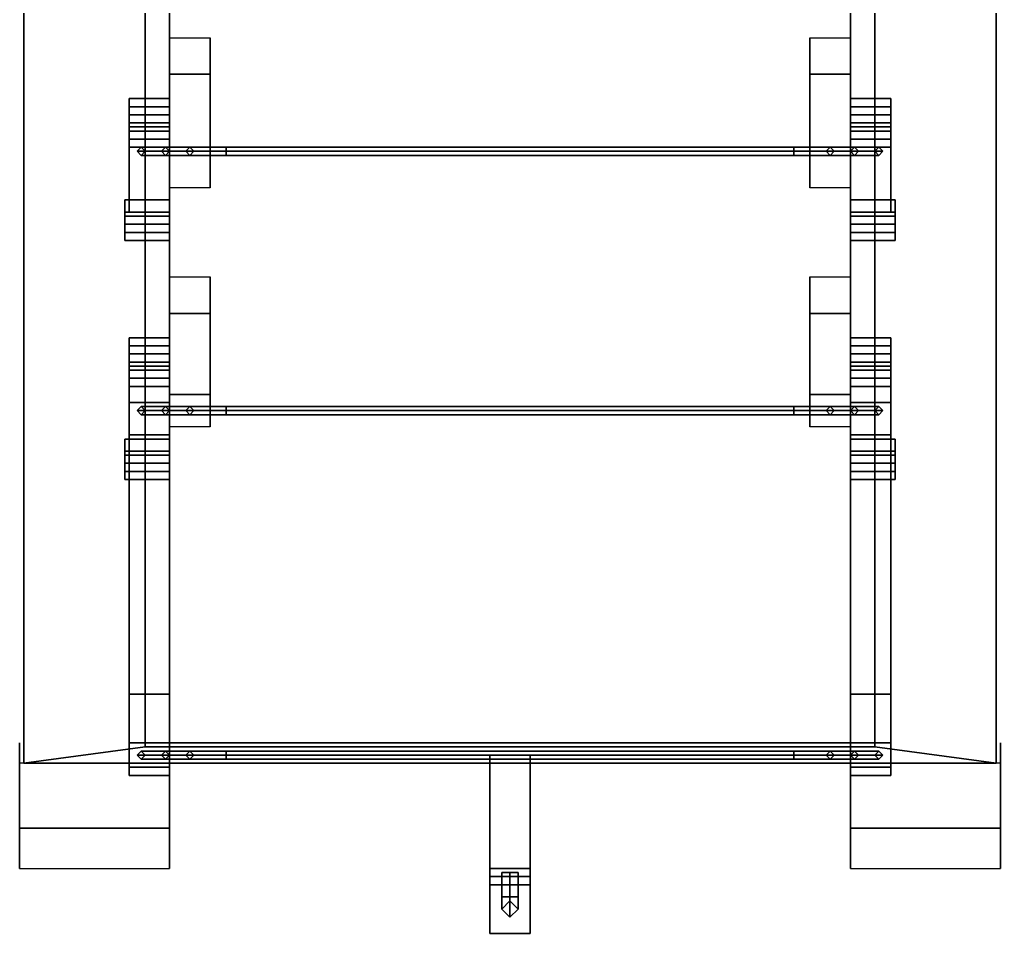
# Model space of a CAD drawing. Extents: x -1.21 to 1.21, y -2.58 to 2.28.
# Drawn here: x -1.21 to 1.21, y -2.58 to -0.325 of the extents above; entities that cross this region are included whole.
import ezdxf

# ---------------------------------------------------------------- set-up
doc = ezdxf.new("R2010")
doc.units = 0
doc.layers.get('0').update_dxf_attribs({"linetype": 'CONTINUOUS'})
doc.layers.add('MUDGUARDS', color=6, linetype='CONTINUOUS')

msp = doc.modelspace()

# ---------------------------------------------------------------- linework, layer by layer
for points in [[(-0.84, 1.95, 0.5), (-0.84, -2.11, 0.5), (-0.84, -2.16, 0.6), (-0.84, 2.17, 0.6)], [(-0.84, 2.17, 0.6), (-0.84, -2.16, 0.6), (-0.84, -2.16, 1.03), (-0.84, 2.17, 1.03)], [(0.84, -2.16, 0.6), (0.84, -2.11, 0.5), (0.84, 1.95, 0.5), (0.84, 2.17, 0.6)], [(0.84, -2.16, 1.03), (0.84, -2.16, 0.6), (0.84, 2.17, 0.6), (0.84, 2.17, 1.03)], [(0.84, 1.95, 0.5), (0.84, -2.11, 0.5), (-0.84, -2.11, 0.5), (-0.84, 1.95, 0.5)], [(1.2, -0.01, 1.03), (1.2, -2.16, 1.03), (-1.2, -2.16, 1.03), (-1.2, -0.01, 1.03)], [(-0.9, -0.05, 1.49), (-1.2, -0.01, 1.49), (-1.2, -2.16, 1.49), (-0.9, -2.12, 1.49)], [(-1.2, -2.16, 1.03), (-1.2, -2.16, 1.49), (-1.2, -0.01, 1.49), (-1.2, -0.01, 1.03)], [(0.9, -2.12, 1.49), (1.2, -2.16, 1.49), (1.2, -0.01, 1.49), (0.9, -0.05, 1.49)], [(1.2, -0.01, 1.03), (1.2, -0.01, 1.49), (1.2, -2.16, 1.49), (1.2, -2.16, 1.03)], [(-0.9, -0.05, 1.07), (-0.9, -2.12, 1.07), (0.9, -2.12, 1.07), (0.9, -0.05, 1.07)], [(-0.9, -0.05, 1.07), (-0.9, -0.05, 1.49), (-0.9, -2.12, 1.49), (-0.9, -2.12, 1.07)], [(0.9, -2.12, 1.07), (0.9, -2.12, 1.49), (0.9, -0.05, 1.49), (0.9, -0.05, 1.07)], [(-0.74, -0.37, 0.5), (-0.74, -0.46, 0.38), (-0.84, -0.46, 0.38), (-0.84, -0.37, 0.5)], [(-0.84, -0.46, 0.38), (-0.84, -0.66, 0.38), (-0.84, -0.74, 0.5), (-0.84, -0.37, 0.5)], [(-0.74, -0.74, 0.5), (-0.74, -0.66, 0.38), (-0.74, -0.46, 0.38), (-0.74, -0.37, 0.5)], [(0.84, -0.37, 0.5), (0.84, -0.46, 0.38), (0.74, -0.46, 0.38), (0.74, -0.37, 0.5)], [(0.74, -0.46, 0.38), (0.74, -0.66, 0.38), (0.74, -0.74, 0.5), (0.74, -0.37, 0.5)], [(0.84, -0.74, 0.5), (0.84, -0.66, 0.38), (0.84, -0.46, 0.38), (0.84, -0.37, 0.5)], [(-0.74, -0.46, 0.38), (-0.74, -0.66, 0.38), (-0.84, -0.66, 0.38), (-0.84, -0.46, 0.38)], [(0.84, -0.46, 0.38), (0.84, -0.66, 0.38), (0.74, -0.66, 0.38), (0.74, -0.46, 0.38)], [(-0.86, -0.65, 2.08), (-0.85, -0.64, 2.08), (-0.91, -0.64, 1.49), (-0.92, -0.65, 1.49)], [(-0.85, -0.66, 2.08), (-0.86, -0.65, 2.08), (-0.92, -0.65, 1.49), (-0.91, -0.66, 1.49)], [(-0.85, -0.64, 2.08), (-0.84, -0.65, 2.08), (-0.9, -0.65, 1.49), (-0.91, -0.64, 1.49)], [(-0.84, -0.65, 2.08), (-0.85, -0.66, 2.08), (-0.91, -0.66, 1.49), (-0.9, -0.65, 1.49)], [(-0.8, -0.65, 2.17), (-0.79, -0.64, 2.17), (-0.85, -0.64, 2.08), (-0.86, -0.65, 2.08)], [(-0.79, -0.66, 2.17), (-0.8, -0.65, 2.17), (-0.86, -0.65, 2.08), (-0.85, -0.66, 2.08)], [(-0.79, -0.64, 2.17), (-0.78, -0.65, 2.17), (-0.84, -0.65, 2.08), (-0.85, -0.64, 2.08)], [(-0.78, -0.65, 2.17), (-0.79, -0.66, 2.17), (-0.85, -0.66, 2.08), (-0.84, -0.65, 2.08)], [(-0.7, -0.65, 2.21), (-0.7, -0.64, 2.2), (-0.79, -0.64, 2.17), (-0.8, -0.65, 2.17)], [(-0.7, -0.66, 2.2), (-0.7, -0.65, 2.21), (-0.8, -0.65, 2.17), (-0.79, -0.66, 2.17)], [(-0.7, -0.64, 2.2), (-0.7, -0.65, 2.19), (-0.78, -0.65, 2.17), (-0.79, -0.64, 2.17)], [(-0.7, -0.65, 2.19), (-0.7, -0.66, 2.2), (-0.79, -0.66, 2.17), (-0.78, -0.65, 2.17)], [(0.7, -0.65, 2.21), (0.7, -0.64, 2.2), (-0.7, -0.64, 2.2), (-0.7, -0.65, 2.21)], [(0.7, -0.64, 2.2), (0.7, -0.65, 2.19), (-0.7, -0.65, 2.19), (-0.7, -0.64, 2.2)], [(0.7, -0.66, 2.2), (0.7, -0.65, 2.21), (-0.7, -0.65, 2.21), (-0.7, -0.66, 2.2)], [(0.7, -0.65, 2.19), (0.7, -0.66, 2.2), (-0.7, -0.66, 2.2), (-0.7, -0.65, 2.19)], [(0.7, -0.64, 2.2), (0.7, -0.65, 2.21), (0.8, -0.65, 2.17), (0.79, -0.64, 2.17)], [(0.7, -0.65, 2.19), (0.7, -0.64, 2.2), (0.79, -0.64, 2.17), (0.78, -0.65, 2.17)], [(0.7, -0.65, 2.21), (0.7, -0.66, 2.2), (0.79, -0.66, 2.17), (0.8, -0.65, 2.17)], [(0.7, -0.66, 2.2), (0.7, -0.65, 2.19), (0.78, -0.65, 2.17), (0.79, -0.66, 2.17)], [(0.78, -0.65, 2.17), (0.79, -0.64, 2.17), (0.85, -0.64, 2.08), (0.84, -0.65, 2.08)], [(0.79, -0.66, 2.17), (0.78, -0.65, 2.17), (0.84, -0.65, 2.08), (0.85, -0.66, 2.08)], [(0.79, -0.64, 2.17), (0.8, -0.65, 2.17), (0.86, -0.65, 2.08), (0.85, -0.64, 2.08)], [(0.8, -0.65, 2.17), (0.79, -0.66, 2.17), (0.85, -0.66, 2.08), (0.86, -0.65, 2.08)], [(0.84, -0.65, 2.08), (0.85, -0.64, 2.08), (0.91, -0.64, 1.49), (0.9, -0.65, 1.49)], [(0.85, -0.66, 2.08), (0.84, -0.65, 2.08), (0.9, -0.65, 1.49), (0.91, -0.66, 1.49)], [(0.85, -0.64, 2.08), (0.86, -0.65, 2.08), (0.92, -0.65, 1.49), (0.91, -0.64, 1.49)], [(0.86, -0.65, 2.08), (0.85, -0.66, 2.08), (0.91, -0.66, 1.49), (0.92, -0.65, 1.49)], [(-0.84, -0.74, 0.5), (-0.84, -0.66, 0.38), (-0.74, -0.66, 0.38), (-0.74, -0.74, 0.5)], [(0.74, -0.74, 0.5), (0.74, -0.66, 0.38), (0.84, -0.66, 0.38), (0.84, -0.74, 0.5)], [(-0.84, -1.05, 0.38), (-0.84, -1.25, 0.38), (-0.84, -1.33, 0.5), (-0.84, -0.96, 0.5)], [(-0.74, -0.96, 0.5), (-0.74, -1.05, 0.38), (-0.84, -1.05, 0.38), (-0.84, -0.96, 0.5)], [(-0.74, -1.33, 0.5), (-0.74, -1.25, 0.38), (-0.74, -1.05, 0.38), (-0.74, -0.96, 0.5)], [(0.74, -1.05, 0.38), (0.74, -1.25, 0.38), (0.74, -1.33, 0.5), (0.74, -0.96, 0.5)], [(0.84, -0.96, 0.5), (0.84, -1.05, 0.38), (0.74, -1.05, 0.38), (0.74, -0.96, 0.5)], [(0.84, -1.33, 0.5), (0.84, -1.25, 0.38), (0.84, -1.05, 0.38), (0.84, -0.96, 0.5)], [(-0.74, -1.05, 0.38), (-0.74, -1.25, 0.38), (-0.84, -1.25, 0.38), (-0.84, -1.05, 0.38)], [(0.84, -1.05, 0.38), (0.84, -1.25, 0.38), (0.74, -1.25, 0.38), (0.74, -1.05, 0.38)], [(-0.84, -1.33, 0.5), (-0.84, -1.25, 0.38), (-0.74, -1.25, 0.38), (-0.74, -1.33, 0.5)], [(0.74, -1.33, 0.5), (0.74, -1.25, 0.38), (0.84, -1.25, 0.38), (0.84, -1.33, 0.5)], [(-0.84, -1.35, 0.85), (-0.84, -1.27, 0.48), (-0.94, -1.27, 0.48), (-0.94, -1.35, 0.85)], [(-0.84, -1.27, 0.48), (-0.84, -1.99, 0.34), (-0.94, -1.99, 0.34), (-0.94, -1.27, 0.48)], [(-0.94, -1.27, 0.48), (-0.94, -1.99, 0.34), (-0.94, -2.11, 0.79), (-0.94, -1.35, 0.85)], [(-0.86, -1.29, 2.08), (-0.85, -1.28, 2.08), (-0.91, -1.28, 1.49), (-0.92, -1.29, 1.49)], [(-0.85, -1.28, 2.08), (-0.84, -1.29, 2.08), (-0.9, -1.29, 1.49), (-0.91, -1.28, 1.49)], [(-0.8, -1.29, 2.17), (-0.79, -1.28, 2.17), (-0.85, -1.28, 2.08), (-0.86, -1.29, 2.08)], [(-0.79, -1.28, 2.17), (-0.78, -1.29, 2.17), (-0.84, -1.29, 2.08), (-0.85, -1.28, 2.08)], [(-0.84, -2.11, 0.79), (-0.84, -1.99, 0.34), (-0.84, -1.27, 0.48), (-0.84, -1.35, 0.85)], [(-0.7, -1.29, 2.21), (-0.7, -1.28, 2.2), (-0.79, -1.28, 2.17), (-0.8, -1.29, 2.17)], [(-0.7, -1.28, 2.2), (-0.7, -1.29, 2.19), (-0.78, -1.29, 2.17), (-0.79, -1.28, 2.17)], [(0.7, -1.28, 2.2), (0.7, -1.29, 2.19), (-0.7, -1.29, 2.19), (-0.7, -1.28, 2.2)], [(0.7, -1.29, 2.21), (0.7, -1.28, 2.2), (-0.7, -1.28, 2.2), (-0.7, -1.29, 2.21)], [(0.7, -1.29, 2.19), (0.7, -1.28, 2.2), (0.79, -1.28, 2.17), (0.78, -1.29, 2.17)], [(0.7, -1.28, 2.2), (0.7, -1.29, 2.21), (0.8, -1.29, 2.17), (0.79, -1.28, 2.17)], [(0.78, -1.29, 2.17), (0.79, -1.28, 2.17), (0.85, -1.28, 2.08), (0.84, -1.29, 2.08)], [(0.79, -1.28, 2.17), (0.8, -1.29, 2.17), (0.86, -1.29, 2.08), (0.85, -1.28, 2.08)], [(0.84, -1.27, 0.48), (0.84, -1.99, 0.34), (0.84, -2.11, 0.79), (0.84, -1.35, 0.85)], [(0.94, -1.35, 0.85), (0.94, -1.27, 0.48), (0.84, -1.27, 0.48), (0.84, -1.35, 0.85)], [(0.94, -1.27, 0.48), (0.94, -1.99, 0.34), (0.84, -1.99, 0.34), (0.84, -1.27, 0.48)], [(0.84, -1.29, 2.08), (0.85, -1.28, 2.08), (0.91, -1.28, 1.49), (0.9, -1.29, 1.49)], [(0.85, -1.28, 2.08), (0.86, -1.29, 2.08), (0.92, -1.29, 1.49), (0.91, -1.28, 1.49)], [(0.94, -2.11, 0.79), (0.94, -1.99, 0.34), (0.94, -1.27, 0.48), (0.94, -1.35, 0.85)], [(-0.85, -1.3, 2.08), (-0.86, -1.29, 2.08), (-0.92, -1.29, 1.49), (-0.91, -1.3, 1.49)], [(-0.84, -1.29, 2.08), (-0.85, -1.3, 2.08), (-0.91, -1.3, 1.49), (-0.9, -1.29, 1.49)], [(-0.79, -1.3, 2.17), (-0.8, -1.29, 2.17), (-0.86, -1.29, 2.08), (-0.85, -1.3, 2.08)], [(-0.78, -1.29, 2.17), (-0.79, -1.3, 2.17), (-0.85, -1.3, 2.08), (-0.84, -1.29, 2.08)], [(-0.7, -1.3, 2.2), (-0.7, -1.29, 2.21), (-0.8, -1.29, 2.17), (-0.79, -1.3, 2.17)], [(-0.7, -1.29, 2.19), (-0.7, -1.3, 2.2), (-0.79, -1.3, 2.17), (-0.78, -1.29, 2.17)], [(0.7, -1.29, 2.19), (0.7, -1.3, 2.2), (-0.7, -1.3, 2.2), (-0.7, -1.29, 2.19)], [(0.7, -1.3, 2.2), (0.7, -1.29, 2.21), (-0.7, -1.29, 2.21), (-0.7, -1.3, 2.2)], [(0.7, -1.3, 2.2), (0.7, -1.29, 2.19), (0.78, -1.29, 2.17), (0.79, -1.3, 2.17)], [(0.7, -1.29, 2.21), (0.7, -1.3, 2.2), (0.79, -1.3, 2.17), (0.8, -1.29, 2.17)], [(0.79, -1.3, 2.17), (0.78, -1.29, 2.17), (0.84, -1.29, 2.08), (0.85, -1.3, 2.08)], [(0.8, -1.29, 2.17), (0.79, -1.3, 2.17), (0.85, -1.3, 2.08), (0.86, -1.29, 2.08)], [(0.85, -1.3, 2.08), (0.84, -1.29, 2.08), (0.9, -1.29, 1.49), (0.91, -1.3, 1.49)], [(0.86, -1.29, 2.08), (0.85, -1.3, 2.08), (0.91, -1.3, 1.49), (0.92, -1.29, 1.49)], [(-0.94, -1.35, 0.85), (-0.94, -2.11, 0.79), (-0.84, -2.11, 0.79), (-0.84, -1.35, 0.85)], [(0.84, -1.35, 0.85), (0.84, -2.11, 0.79), (0.94, -2.11, 0.79), (0.94, -1.35, 0.85)], [(-0.84, -1.99, 0.34), (-0.84, -2.17, 0.44), (-0.94, -2.17, 0.44), (-0.94, -1.99, 0.34)], [(-0.94, -1.99, 0.34), (-0.94, -2.17, 0.44), (-0.94, -2.19, 0.62), (-0.94, -2.11, 0.79)], [(-0.84, -2.19, 0.62), (-0.84, -2.17, 0.44), (-0.84, -1.99, 0.34), (-0.84, -2.11, 0.79)], [(0.84, -1.99, 0.34), (0.84, -2.17, 0.44), (0.84, -2.19, 0.62), (0.84, -2.11, 0.79)], [(0.94, -1.99, 0.34), (0.94, -2.17, 0.44), (0.84, -2.17, 0.44), (0.84, -1.99, 0.34)], [(0.94, -2.19, 0.62), (0.94, -2.17, 0.44), (0.94, -1.99, 0.34), (0.94, -2.11, 0.79)], [(-0.9, -2.12, 1.49), (-1.2, -2.16, 1.49), (1.2, -2.16, 1.49), (0.9, -2.12, 1.49)], [(-0.94, -2.11, 0.79), (-0.94, -2.19, 0.62), (-0.84, -2.19, 0.62), (-0.84, -2.11, 0.79)], [(-0.9, -2.12, 1.07), (-0.9, -2.12, 1.49), (0.9, -2.12, 1.49), (0.9, -2.12, 1.07)], [(-0.84, -2.16, 0.6), (-0.84, -2.11, 0.5), (0.84, -2.11, 0.5), (0.84, -2.16, 0.6)], [(0.84, -2.11, 0.79), (0.84, -2.19, 0.62), (0.94, -2.19, 0.62), (0.94, -2.11, 0.79)], [(-0.86, -2.14, 2.08), (-0.85, -2.13, 2.08), (-0.91, -2.13, 1.49), (-0.92, -2.14, 1.49)], [(-0.85, -2.15, 2.08), (-0.86, -2.14, 2.08), (-0.92, -2.14, 1.49), (-0.91, -2.15, 1.49)], [(-0.85, -2.13, 2.08), (-0.84, -2.14, 2.08), (-0.9, -2.14, 1.49), (-0.91, -2.13, 1.49)], [(-0.84, -2.14, 2.08), (-0.85, -2.15, 2.08), (-0.91, -2.15, 1.49), (-0.9, -2.14, 1.49)], [(-0.8, -2.14, 2.17), (-0.79, -2.13, 2.17), (-0.85, -2.13, 2.08), (-0.86, -2.14, 2.08)], [(-0.79, -2.15, 2.17), (-0.8, -2.14, 2.17), (-0.86, -2.14, 2.08), (-0.85, -2.15, 2.08)], [(-0.79, -2.13, 2.17), (-0.78, -2.14, 2.17), (-0.84, -2.14, 2.08), (-0.85, -2.13, 2.08)], [(-0.78, -2.14, 2.17), (-0.79, -2.15, 2.17), (-0.85, -2.15, 2.08), (-0.84, -2.14, 2.08)], [(-0.7, -2.14, 2.21), (-0.7, -2.13, 2.2), (-0.79, -2.13, 2.17), (-0.8, -2.14, 2.17)], [(-0.7, -2.15, 2.2), (-0.7, -2.14, 2.21), (-0.8, -2.14, 2.17), (-0.79, -2.15, 2.17)], [(-0.7, -2.13, 2.2), (-0.7, -2.14, 2.19), (-0.78, -2.14, 2.17), (-0.79, -2.13, 2.17)], [(-0.7, -2.14, 2.19), (-0.7, -2.15, 2.2), (-0.79, -2.15, 2.17), (-0.78, -2.14, 2.17)], [(0.7, -2.14, 2.21), (0.7, -2.13, 2.2), (-0.7, -2.13, 2.2), (-0.7, -2.14, 2.21)], [(0.7, -2.13, 2.2), (0.7, -2.14, 2.19), (-0.7, -2.14, 2.19), (-0.7, -2.13, 2.2)], [(0.7, -2.15, 2.2), (0.7, -2.14, 2.21), (-0.7, -2.14, 2.21), (-0.7, -2.15, 2.2)], [(0.7, -2.14, 2.19), (0.7, -2.15, 2.2), (-0.7, -2.15, 2.2), (-0.7, -2.14, 2.19)], [(-0.05, -2.14, 0.57), (-0.05, -2.42, 0.57), (-0.05, -2.42, 0.66), (-0.05, -2.16, 0.66)], [(0.05, -2.14, 0.57), (0.05, -2.42, 0.57), (-0.05, -2.42, 0.57), (-0.05, -2.14, 0.57)], [(0.05, -2.42, 0.66), (0.05, -2.42, 0.57), (0.05, -2.14, 0.57), (0.05, -2.16, 0.66)], [(0.7, -2.13, 2.2), (0.7, -2.14, 2.21), (0.8, -2.14, 2.17), (0.79, -2.13, 2.17)], [(0.7, -2.14, 2.19), (0.7, -2.13, 2.2), (0.79, -2.13, 2.17), (0.78, -2.14, 2.17)], [(0.7, -2.14, 2.21), (0.7, -2.15, 2.2), (0.79, -2.15, 2.17), (0.8, -2.14, 2.17)], [(0.7, -2.15, 2.2), (0.7, -2.14, 2.19), (0.78, -2.14, 2.17), (0.79, -2.15, 2.17)], [(0.78, -2.14, 2.17), (0.79, -2.13, 2.17), (0.85, -2.13, 2.08), (0.84, -2.14, 2.08)], [(0.79, -2.15, 2.17), (0.78, -2.14, 2.17), (0.84, -2.14, 2.08), (0.85, -2.15, 2.08)], [(0.79, -2.13, 2.17), (0.8, -2.14, 2.17), (0.86, -2.14, 2.08), (0.85, -2.13, 2.08)], [(0.8, -2.14, 2.17), (0.79, -2.15, 2.17), (0.85, -2.15, 2.08), (0.86, -2.14, 2.08)], [(0.84, -2.14, 2.08), (0.85, -2.13, 2.08), (0.91, -2.13, 1.49), (0.9, -2.14, 1.49)], [(0.85, -2.15, 2.08), (0.84, -2.14, 2.08), (0.9, -2.14, 1.49), (0.91, -2.15, 1.49)], [(0.85, -2.13, 2.08), (0.86, -2.14, 2.08), (0.92, -2.14, 1.49), (0.91, -2.13, 1.49)], [(0.86, -2.14, 2.08), (0.85, -2.15, 2.08), (0.91, -2.15, 1.49), (0.92, -2.14, 1.49)], [(-1.2, -2.16, 1.49), (-1.2, -2.16, 1.03), (1.2, -2.16, 1.03), (1.2, -2.16, 1.49)], [(-0.94, -2.19, 0.62), (-0.94, -2.17, 0.44), (-0.84, -2.17, 0.44), (-0.84, -2.19, 0.62)], [(-0.84, -2.16, 1.03), (-0.84, -2.16, 0.6), (0.84, -2.16, 0.6), (0.84, -2.16, 1.03)], [(-0.05, -2.16, 0.66), (-0.05, -2.42, 0.66), (0.05, -2.42, 0.66), (0.05, -2.16, 0.66)], [(0.84, -2.19, 0.62), (0.84, -2.17, 0.44), (0.94, -2.17, 0.44), (0.94, -2.19, 0.62)], [(-0.05, -2.42, 0.66), (-0.05, -2.46, 0.69), (0.05, -2.46, 0.69), (0.05, -2.42, 0.66)], [(-0.05, -2.44, 0.63), (-0.05, -2.46, 0.65), (-0.05, -2.46, 0.69), (-0.05, -2.42, 0.66)], [(-0.05, -2.42, 0.57), (-0.05, -2.46, 0.54), (-0.05, -2.46, 0.58), (-0.05, -2.44, 0.6)], [(0.05, -2.42, 0.57), (0.05, -2.46, 0.54), (-0.05, -2.46, 0.54), (-0.05, -2.42, 0.57)], [(-0.05, -2.42, 0.57), (-0.05, -2.44, 0.6), (-0.05, -2.44, 0.63), (-0.05, -2.42, 0.66)], [(0.05, -2.44, 0.63), (0.05, -2.46, 0.65), (-0.05, -2.46, 0.65), (-0.05, -2.44, 0.63)], [(-0.05, -2.44, 0.6), (-0.05, -2.46, 0.58), (0.05, -2.46, 0.58), (0.05, -2.44, 0.6)], [(-0.05, -2.44, 0.63), (-0.05, -2.44, 0.6), (0.05, -2.44, 0.6), (0.05, -2.44, 0.63)], [(0, -2.49, 0.72), (-0.02, -2.49, 0.74), (-0.02, -2.43, 0.74), (0, -2.43, 0.72)], [(-0.02, -2.49, 0.74), (0, -2.49, 0.76), (0, -2.43, 0.76), (-0.02, -2.43, 0.74)], [(-0.02, -2.43, 0.74), (0, -2.43, 0.76), (0.02, -2.43, 0.74), (0, -2.43, 0.72)], [(0.02, -2.49, 0.74), (0, -2.49, 0.72), (0, -2.43, 0.72), (0.02, -2.43, 0.74)], [(0, -2.49, 0.76), (0.02, -2.49, 0.74), (0.02, -2.43, 0.74), (0, -2.43, 0.76)], [(0.05, -2.46, 0.69), (0.05, -2.46, 0.65), (0.05, -2.44, 0.63), (0.05, -2.42, 0.66)], [(0.05, -2.46, 0.58), (0.05, -2.46, 0.54), (0.05, -2.42, 0.57), (0.05, -2.44, 0.6)], [(0.05, -2.44, 0.63), (0.05, -2.44, 0.6), (0.05, -2.42, 0.57), (0.05, -2.42, 0.66)], [(-0.05, -2.46, 0.69), (-0.05, -2.58, 0.69), (0.05, -2.58, 0.69), (0.05, -2.46, 0.69)], [(-0.05, -2.46, 0.65), (-0.05, -2.58, 0.65), (-0.05, -2.58, 0.69), (-0.05, -2.46, 0.69)], [(0.05, -2.46, 0.65), (0.05, -2.58, 0.65), (-0.05, -2.58, 0.65), (-0.05, -2.46, 0.65)], [(-0.05, -2.46, 0.54), (-0.05, -2.58, 0.54), (-0.05, -2.58, 0.58), (-0.05, -2.46, 0.58)], [(0.05, -2.46, 0.54), (0.05, -2.58, 0.54), (-0.05, -2.58, 0.54), (-0.05, -2.46, 0.54)], [(-0.05, -2.46, 0.58), (-0.05, -2.58, 0.58), (0.05, -2.58, 0.58), (0.05, -2.46, 0.58)], [(0.05, -2.58, 0.69), (0.05, -2.58, 0.65), (0.05, -2.46, 0.65), (0.05, -2.46, 0.69)], [(0.05, -2.58, 0.58), (0.05, -2.58, 0.54), (0.05, -2.46, 0.54), (0.05, -2.46, 0.58)], [(0, -2.5, 0.7), (-0.02, -2.52, 0.7), (-0.02, -2.49, 0.74), (0, -2.49, 0.72)], [(-0.02, -2.52, 0.7), (0, -2.54, 0.7), (0, -2.49, 0.76), (-0.02, -2.49, 0.74)], [(0.02, -2.52, 0.7), (0, -2.5, 0.7), (0, -2.49, 0.72), (0.02, -2.49, 0.74)], [(0, -2.54, 0.7), (0.02, -2.52, 0.7), (0.02, -2.49, 0.74), (0, -2.49, 0.76)], [(0, -2.5, 0.51), (-0.02, -2.52, 0.51), (-0.02, -2.52, 0.7), (0, -2.5, 0.7)], [(0.02, -2.52, 0.51), (0, -2.5, 0.51), (0, -2.5, 0.7), (0.02, -2.52, 0.7)], [(-0.02, -2.52, 0.51), (0, -2.54, 0.51), (0, -2.54, 0.7), (-0.02, -2.52, 0.7)], [(0, -2.54, 0.51), (0.02, -2.52, 0.51), (0.02, -2.52, 0.7), (0, -2.54, 0.7)], [(-0.05, -2.58, 0.69), (-0.05, -2.58, 0.65), (0.05, -2.58, 0.65), (0.05, -2.58, 0.69)], [(-0.05, -2.58, 0.58), (-0.05, -2.58, 0.54), (0.05, -2.58, 0.54), (0.05, -2.58, 0.58)]]:
    msp.add_3dface(points)
at = {"color": 4}
for points in [[(-0.94, -0.56, 0.39), (-0.94, -0.59, 0.49), (-0.94, -0.56, 0.49), (-0.94, -0.52, 0.42)], [(-0.94, -0.52, 0.42), (-0.94, -0.56, 0.49), (-0.94, -0.54, 0.48), (-0.94, -0.52, 0.46)], [(-0.94, -0.52, 0.46), (-0.94, -0.54, 0.48), (-0.84, -0.54, 0.48), (-0.84, -0.52, 0.46)], [(-0.84, -0.52, 0.42), (-0.84, -0.56, 0.39), (-0.94, -0.56, 0.39), (-0.94, -0.52, 0.42)], [(-0.84, -0.52, 0.46), (-0.84, -0.52, 0.42), (-0.94, -0.52, 0.42), (-0.94, -0.52, 0.46)], [(0.84, -0.52, 0.46), (0.84, -0.54, 0.48), (0.94, -0.54, 0.48), (0.94, -0.52, 0.46)], [(0.94, -0.52, 0.46), (0.94, -0.52, 0.42), (0.84, -0.52, 0.42), (0.84, -0.52, 0.46)], [(0.94, -0.52, 0.42), (0.94, -0.56, 0.39), (0.84, -0.56, 0.39), (0.84, -0.52, 0.42)], [(0.94, -0.54, 0.48), (0.94, -0.56, 0.49), (0.94, -0.52, 0.42), (0.94, -0.52, 0.46)], [(0.94, -0.56, 0.49), (0.94, -0.59, 0.49), (0.94, -0.56, 0.39), (0.94, -0.52, 0.42)], [(-0.94, -0.54, 0.48), (-0.94, -0.56, 0.49), (-0.84, -0.56, 0.49), (-0.84, -0.54, 0.48)], [(0.84, -0.54, 0.48), (0.84, -0.56, 0.49), (0.94, -0.56, 0.49), (0.94, -0.54, 0.48)], [(-0.94, -0.58, 0.39), (-0.94, -0.62, 0.47), (-0.94, -0.59, 0.49), (-0.94, -0.56, 0.39)], [(-0.84, -0.56, 0.39), (-0.84, -0.58, 0.39), (-0.94, -0.58, 0.39), (-0.94, -0.56, 0.39)], [(-0.94, -0.56, 0.49), (-0.94, -0.59, 0.49), (-0.84, -0.59, 0.49), (-0.84, -0.56, 0.49)], [(-0.94, -0.6, 0.38), (-0.94, -0.64, 0.44), (-0.94, -0.62, 0.47), (-0.94, -0.58, 0.39)], [(-0.84, -0.58, 0.39), (-0.84, -0.6, 0.38), (-0.94, -0.6, 0.38), (-0.94, -0.58, 0.39)], [(0.84, -0.56, 0.49), (0.84, -0.59, 0.49), (0.94, -0.59, 0.49), (0.94, -0.56, 0.49)], [(0.94, -0.56, 0.39), (0.94, -0.58, 0.39), (0.84, -0.58, 0.39), (0.84, -0.56, 0.39)], [(0.94, -0.58, 0.39), (0.94, -0.6, 0.38), (0.84, -0.6, 0.38), (0.84, -0.58, 0.39)], [(0.94, -0.59, 0.49), (0.94, -0.62, 0.47), (0.94, -0.58, 0.39), (0.94, -0.56, 0.39)], [(0.94, -0.62, 0.47), (0.94, -0.64, 0.44), (0.94, -0.6, 0.38), (0.94, -0.58, 0.39)], [(-0.94, -0.59, 0.49), (-0.94, -0.62, 0.47), (-0.84, -0.62, 0.47), (-0.84, -0.59, 0.49)], [(-0.94, -0.77, 0.3), (-0.94, -0.8, 0.36), (-0.94, -0.64, 0.44), (-0.94, -0.6, 0.38)], [(-0.84, -0.6, 0.38), (-0.84, -0.77, 0.3), (-0.94, -0.77, 0.3), (-0.94, -0.6, 0.38)], [(-0.84, -0.64, 0.44), (-0.84, -0.8, 0.36), (-0.84, -0.77, 0.3), (-0.84, -0.6, 0.38)], [(0.84, -0.59, 0.49), (0.84, -0.62, 0.47), (0.94, -0.62, 0.47), (0.94, -0.59, 0.49)], [(0.84, -0.77, 0.3), (0.84, -0.8, 0.36), (0.84, -0.64, 0.44), (0.84, -0.6, 0.38)], [(0.94, -0.6, 0.38), (0.94, -0.77, 0.3), (0.84, -0.77, 0.3), (0.84, -0.6, 0.38)], [(0.94, -0.64, 0.44), (0.94, -0.8, 0.36), (0.94, -0.77, 0.3), (0.94, -0.6, 0.38)], [(-0.94, -0.62, 0.47), (-0.94, -0.64, 0.44), (-0.84, -0.64, 0.44), (-0.84, -0.62, 0.47)], [(0.84, -0.62, 0.47), (0.84, -0.64, 0.44), (0.94, -0.64, 0.44), (0.94, -0.62, 0.47)], [(-0.94, -0.64, 0.44), (-0.94, -0.8, 0.36), (-0.84, -0.8, 0.36), (-0.84, -0.64, 0.44)], [(0.84, -0.64, 0.44), (0.84, -0.8, 0.36), (0.94, -0.8, 0.36), (0.94, -0.64, 0.44)], [(-0.94, -0.8, 0.36), (-0.94, -0.77, 0.3), (-0.95, -0.77, 0.3), (-0.95, -0.8, 0.36)], [(-0.95, -0.77, 0.28), (-0.95, -0.77, 0.3), (-0.84, -0.77, 0.3), (-0.84, -0.77, 0.28)], [(-0.95, -0.8, 0.26), (-0.95, -0.77, 0.28), (-0.84, -0.77, 0.28), (-0.84, -0.8, 0.26)], [(-0.84, -0.77, 0.28), (-0.84, -0.77, 0.3), (-0.84, -0.8, 0.36), (-0.84, -0.81, 0.36)], [(-0.84, -0.8, 0.26), (-0.84, -0.77, 0.28), (-0.84, -0.81, 0.36), (-0.84, -0.83, 0.36)], [(0.84, -0.8, 0.36), (0.84, -0.77, 0.3), (0.84, -0.77, 0.28), (0.84, -0.81, 0.36)], [(0.84, -0.81, 0.36), (0.84, -0.77, 0.28), (0.84, -0.8, 0.26), (0.84, -0.83, 0.36)], [(0.84, -0.8, 0.26), (0.84, -0.77, 0.28), (0.95, -0.77, 0.28), (0.95, -0.8, 0.26)], [(0.84, -0.77, 0.28), (0.84, -0.77, 0.3), (0.95, -0.77, 0.3), (0.95, -0.77, 0.28)], [(0.95, -0.8, 0.36), (0.95, -0.77, 0.3), (0.94, -0.77, 0.3), (0.94, -0.8, 0.36)], [(-0.84, -0.81, 0.36), (-0.84, -0.8, 0.36), (-0.95, -0.8, 0.36), (-0.95, -0.81, 0.36)], [(-0.95, -0.83, 0.26), (-0.95, -0.8, 0.26), (-0.84, -0.8, 0.26), (-0.84, -0.83, 0.26)], [(-0.84, -0.83, 0.36), (-0.84, -0.81, 0.36), (-0.95, -0.81, 0.36), (-0.95, -0.83, 0.36)], [(-0.84, -0.83, 0.26), (-0.84, -0.8, 0.26), (-0.84, -0.83, 0.36), (-0.84, -0.87, 0.33)], [(0.84, -0.83, 0.36), (0.84, -0.8, 0.26), (0.84, -0.83, 0.26), (0.84, -0.87, 0.33)], [(0.84, -0.83, 0.26), (0.84, -0.8, 0.26), (0.95, -0.8, 0.26), (0.95, -0.83, 0.26)], [(0.95, -0.81, 0.36), (0.95, -0.8, 0.36), (0.84, -0.8, 0.36), (0.84, -0.81, 0.36)], [(0.95, -0.83, 0.36), (0.95, -0.81, 0.36), (0.84, -0.81, 0.36), (0.84, -0.83, 0.36)], [(-0.95, -0.85, 0.27), (-0.95, -0.83, 0.26), (-0.84, -0.83, 0.26), (-0.84, -0.85, 0.27)], [(-0.84, -0.87, 0.33), (-0.84, -0.83, 0.36), (-0.95, -0.83, 0.36), (-0.95, -0.87, 0.33)], [(-0.84, -0.85, 0.27), (-0.84, -0.83, 0.26), (-0.84, -0.87, 0.33), (-0.84, -0.87, 0.29)], [(0.84, -0.87, 0.33), (0.84, -0.83, 0.26), (0.84, -0.85, 0.27), (0.84, -0.87, 0.29)], [(0.95, -0.87, 0.33), (0.95, -0.83, 0.36), (0.84, -0.83, 0.36), (0.84, -0.87, 0.33)], [(0.84, -0.85, 0.27), (0.84, -0.83, 0.26), (0.95, -0.83, 0.26), (0.95, -0.85, 0.27)], [(-0.95, -0.87, 0.29), (-0.95, -0.85, 0.27), (-0.84, -0.85, 0.27), (-0.84, -0.87, 0.29)], [(-0.84, -0.87, 0.29), (-0.84, -0.87, 0.33), (-0.95, -0.87, 0.33), (-0.95, -0.87, 0.29)], [(0.84, -0.87, 0.29), (0.84, -0.85, 0.27), (0.95, -0.85, 0.27), (0.95, -0.87, 0.29)], [(0.95, -0.87, 0.29), (0.95, -0.87, 0.33), (0.84, -0.87, 0.33), (0.84, -0.87, 0.29)], [(-0.84, -1.11, 0.46), (-0.84, -1.11, 0.42), (-0.94, -1.11, 0.42), (-0.94, -1.11, 0.46)], [(-0.84, -1.11, 0.42), (-0.84, -1.15, 0.39), (-0.94, -1.15, 0.39), (-0.94, -1.11, 0.42)], [(-0.94, -1.11, 0.46), (-0.94, -1.13, 0.48), (-0.84, -1.13, 0.48), (-0.84, -1.11, 0.46)], [(-0.94, -1.11, 0.42), (-0.94, -1.15, 0.49), (-0.94, -1.13, 0.48), (-0.94, -1.11, 0.46)], [(-0.94, -1.15, 0.39), (-0.94, -1.18, 0.49), (-0.94, -1.15, 0.49), (-0.94, -1.11, 0.42)], [(0.94, -1.11, 0.42), (0.94, -1.15, 0.39), (0.84, -1.15, 0.39), (0.84, -1.11, 0.42)], [(0.94, -1.11, 0.46), (0.94, -1.11, 0.42), (0.84, -1.11, 0.42), (0.84, -1.11, 0.46)], [(0.84, -1.11, 0.46), (0.84, -1.13, 0.48), (0.94, -1.13, 0.48), (0.94, -1.11, 0.46)], [(0.94, -1.15, 0.49), (0.94, -1.18, 0.49), (0.94, -1.15, 0.39), (0.94, -1.11, 0.42)], [(0.94, -1.13, 0.48), (0.94, -1.15, 0.49), (0.94, -1.11, 0.42), (0.94, -1.11, 0.46)], [(-0.94, -1.13, 0.48), (-0.94, -1.15, 0.49), (-0.84, -1.15, 0.49), (-0.84, -1.13, 0.48)], [(0.84, -1.13, 0.48), (0.84, -1.15, 0.49), (0.94, -1.15, 0.49), (0.94, -1.13, 0.48)], [(-0.94, -1.15, 0.49), (-0.94, -1.18, 0.49), (-0.84, -1.18, 0.49), (-0.84, -1.15, 0.49)], [(-0.84, -1.15, 0.39), (-0.84, -1.17, 0.39), (-0.94, -1.17, 0.39), (-0.94, -1.15, 0.39)], [(-0.94, -1.17, 0.39), (-0.94, -1.21, 0.47), (-0.94, -1.18, 0.49), (-0.94, -1.15, 0.39)], [(0.94, -1.15, 0.39), (0.94, -1.17, 0.39), (0.84, -1.17, 0.39), (0.84, -1.15, 0.39)], [(0.84, -1.15, 0.49), (0.84, -1.18, 0.49), (0.94, -1.18, 0.49), (0.94, -1.15, 0.49)], [(0.94, -1.18, 0.49), (0.94, -1.21, 0.47), (0.94, -1.17, 0.39), (0.94, -1.15, 0.39)], [(-0.84, -1.17, 0.39), (-0.84, -1.19, 0.38), (-0.94, -1.19, 0.38), (-0.94, -1.17, 0.39)], [(-0.94, -1.19, 0.38), (-0.94, -1.23, 0.44), (-0.94, -1.21, 0.47), (-0.94, -1.17, 0.39)], [(-0.94, -1.18, 0.49), (-0.94, -1.21, 0.47), (-0.84, -1.21, 0.47), (-0.84, -1.18, 0.49)], [(0.94, -1.17, 0.39), (0.94, -1.19, 0.38), (0.84, -1.19, 0.38), (0.84, -1.17, 0.39)], [(0.84, -1.18, 0.49), (0.84, -1.21, 0.47), (0.94, -1.21, 0.47), (0.94, -1.18, 0.49)], [(0.94, -1.21, 0.47), (0.94, -1.23, 0.44), (0.94, -1.19, 0.38), (0.94, -1.17, 0.39)], [(-0.84, -1.19, 0.38), (-0.84, -1.36, 0.3), (-0.94, -1.36, 0.3), (-0.94, -1.19, 0.38)], [(-0.94, -1.36, 0.3), (-0.94, -1.39, 0.36), (-0.94, -1.23, 0.44), (-0.94, -1.19, 0.38)], [(-0.94, -1.21, 0.47), (-0.94, -1.23, 0.44), (-0.84, -1.23, 0.44), (-0.84, -1.21, 0.47)], [(-0.84, -1.23, 0.44), (-0.84, -1.39, 0.36), (-0.84, -1.36, 0.3), (-0.84, -1.19, 0.38)], [(0.94, -1.19, 0.38), (0.94, -1.36, 0.3), (0.84, -1.36, 0.3), (0.84, -1.19, 0.38)], [(0.84, -1.36, 0.3), (0.84, -1.39, 0.36), (0.84, -1.23, 0.44), (0.84, -1.19, 0.38)], [(0.84, -1.21, 0.47), (0.84, -1.23, 0.44), (0.94, -1.23, 0.44), (0.94, -1.21, 0.47)], [(0.94, -1.23, 0.44), (0.94, -1.39, 0.36), (0.94, -1.36, 0.3), (0.94, -1.19, 0.38)], [(-0.94, -1.23, 0.44), (-0.94, -1.39, 0.36), (-0.84, -1.39, 0.36), (-0.84, -1.23, 0.44)], [(0.84, -1.23, 0.44), (0.84, -1.39, 0.36), (0.94, -1.39, 0.36), (0.94, -1.23, 0.44)], [(-0.95, -1.39, 0.26), (-0.95, -1.36, 0.28), (-0.84, -1.36, 0.28), (-0.84, -1.39, 0.26)], [(-0.95, -1.36, 0.28), (-0.95, -1.36, 0.3), (-0.84, -1.36, 0.3), (-0.84, -1.36, 0.28)], [(-0.94, -1.39, 0.36), (-0.94, -1.36, 0.3), (-0.95, -1.36, 0.3), (-0.95, -1.39, 0.36)], [(-0.84, -1.39, 0.26), (-0.84, -1.36, 0.28), (-0.84, -1.4, 0.36), (-0.84, -1.42, 0.36)], [(-0.84, -1.36, 0.28), (-0.84, -1.36, 0.3), (-0.84, -1.39, 0.36), (-0.84, -1.4, 0.36)], [(0.84, -1.36, 0.28), (0.84, -1.36, 0.3), (0.95, -1.36, 0.3), (0.95, -1.36, 0.28)], [(0.84, -1.39, 0.26), (0.84, -1.36, 0.28), (0.95, -1.36, 0.28), (0.95, -1.39, 0.26)], [(0.84, -1.4, 0.36), (0.84, -1.36, 0.28), (0.84, -1.39, 0.26), (0.84, -1.42, 0.36)], [(0.84, -1.39, 0.36), (0.84, -1.36, 0.3), (0.84, -1.36, 0.28), (0.84, -1.4, 0.36)], [(0.95, -1.39, 0.36), (0.95, -1.36, 0.3), (0.94, -1.36, 0.3), (0.94, -1.39, 0.36)], [(-0.95, -1.42, 0.26), (-0.95, -1.39, 0.26), (-0.84, -1.39, 0.26), (-0.84, -1.42, 0.26)], [(-0.84, -1.4, 0.36), (-0.84, -1.39, 0.36), (-0.95, -1.39, 0.36), (-0.95, -1.4, 0.36)], [(-0.84, -1.42, 0.36), (-0.84, -1.4, 0.36), (-0.95, -1.4, 0.36), (-0.95, -1.42, 0.36)], [(-0.84, -1.42, 0.26), (-0.84, -1.39, 0.26), (-0.84, -1.42, 0.36), (-0.84, -1.46, 0.33)], [(0.95, -1.4, 0.36), (0.95, -1.39, 0.36), (0.84, -1.39, 0.36), (0.84, -1.4, 0.36)], [(0.84, -1.42, 0.26), (0.84, -1.39, 0.26), (0.95, -1.39, 0.26), (0.95, -1.42, 0.26)], [(0.84, -1.42, 0.36), (0.84, -1.39, 0.26), (0.84, -1.42, 0.26), (0.84, -1.46, 0.33)], [(0.95, -1.42, 0.36), (0.95, -1.4, 0.36), (0.84, -1.4, 0.36), (0.84, -1.42, 0.36)], [(-0.84, -1.46, 0.33), (-0.84, -1.42, 0.36), (-0.95, -1.42, 0.36), (-0.95, -1.46, 0.33)], [(-0.95, -1.44, 0.27), (-0.95, -1.42, 0.26), (-0.84, -1.42, 0.26), (-0.84, -1.44, 0.27)], [(-0.84, -1.44, 0.27), (-0.84, -1.42, 0.26), (-0.84, -1.46, 0.33), (-0.84, -1.46, 0.29)], [(0.84, -1.44, 0.27), (0.84, -1.42, 0.26), (0.95, -1.42, 0.26), (0.95, -1.44, 0.27)], [(0.95, -1.46, 0.33), (0.95, -1.42, 0.36), (0.84, -1.42, 0.36), (0.84, -1.46, 0.33)], [(0.84, -1.46, 0.33), (0.84, -1.42, 0.26), (0.84, -1.44, 0.27), (0.84, -1.46, 0.29)], [(-0.95, -1.46, 0.29), (-0.95, -1.44, 0.27), (-0.84, -1.44, 0.27), (-0.84, -1.46, 0.29)], [(0.84, -1.46, 0.29), (0.84, -1.44, 0.27), (0.95, -1.44, 0.27), (0.95, -1.46, 0.29)], [(-0.84, -1.46, 0.29), (-0.84, -1.46, 0.33), (-0.95, -1.46, 0.33), (-0.95, -1.46, 0.29)], [(0.95, -1.46, 0.29), (0.95, -1.46, 0.33), (0.84, -1.46, 0.33), (0.84, -1.46, 0.29)]]:
    msp.add_3dface(points, dxfattribs=at)
at = {"layer": 'MUDGUARDS'}
for points in [[(-1.21, -2.32, 0.94), (-1.21, -2.16, 1.03), (-1.21, -2.11, 1.03), (-1.21, -2.3, 0.91)], [(1.21, -2.3, 0.91), (1.21, -2.11, 1.03), (1.21, -2.16, 1.03), (1.21, -2.32, 0.94)], [(-0.84, -2.32, 0.94), (-0.84, -2.16, 1.03), (-1.21, -2.16, 1.03), (-1.21, -2.32, 0.94)], [(-0.84, -2.42, 0.84), (-0.84, -2.16, 0.66), (-0.84, -2.16, 1.03), (-0.84, -2.32, 0.94)], [(1.21, -2.32, 0.94), (1.21, -2.16, 1.03), (0.84, -2.16, 1.03), (0.84, -2.32, 0.94)], [(0.84, -2.32, 0.94), (0.84, -2.16, 1.03), (0.84, -2.16, 0.66), (0.84, -2.42, 0.84)], [(-1.21, -2.42, 0.84), (-1.21, -2.32, 0.94), (-1.21, -2.3, 0.91), (-1.21, -2.39, 0.81)], [(-0.84, -2.42, 0.84), (-0.84, -2.32, 0.94), (-1.21, -2.32, 0.94), (-1.21, -2.42, 0.84)], [(1.21, -2.42, 0.84), (1.21, -2.32, 0.94), (0.84, -2.32, 0.94), (0.84, -2.42, 0.84)], [(1.21, -2.39, 0.81), (1.21, -2.3, 0.91), (1.21, -2.32, 0.94), (1.21, -2.42, 0.84)]]:
    msp.add_3dface(points, dxfattribs=at)

doc.saveas('drawing.dxf')
